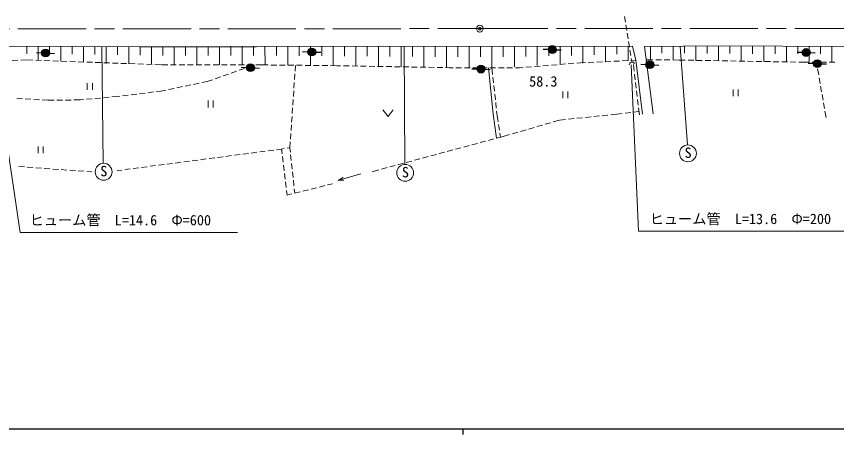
# Model space of a CAD drawing. Units: millimetres, scale not verified. Extents: x 40000 to 680000, y 20000 to 380000.
# Drawn here: x 189286 to 333853, y 204000 to 277685 of the extents above; entities that cross this region are included whole.
import ezdxf
from ezdxf.enums import TextEntityAlignment as Align

# ---------------------------------------------------------------- set-up
doc = ezdxf.new("R2010")
doc.units = ezdxf.units.MM
doc.header["$LTSCALE"] = 1000
doc.header["$PDMODE"] = 32
doc.header["$PDSIZE"] = 500
doc.linetypes.add('CHAIN', pattern=[18.5, 12, -1.5, 3.5, -1.5])
for name, color, linetype, lineweight in [('M-BGD', 7, 'Continuous', 13), ('M-BMK', 2, 'CHAIN', 13), ('M-BMK-SRVR', 3, 'Continuous', 13), ('M-STR-HTXT', 7, 'Continuous', 13), ('M-TTL-BAND', 7, 'Continuous', 25)]:
    doc.layers.add(name, color=color, linetype=linetype, lineweight=lineweight)
doc.styles.add('ＭＳ ゴシック', font='')
doc.styles.get('ＭＳ ゴシック').set_extended_font_data('MS Gothic')

msp = doc.modelspace()

# ---------------------------------------------------------------- hatches: boundary and pattern name
at = {"layer": 'M-BGD'}
for points in [[(195105, 271160, 0.97359), (193750, 271327, 0.01338), (193746, 271291, 1)], [(242033, 271339, 0.97359), (240678, 271505, 0.01338), (240674, 271469, 0.41421), (241288, 270724, 0.41421)], [(284415, 271777, 0.97359), (283060, 271944, 0.01338), (283056, 271908, 1)], [(329167, 271269, 0.97359), (327812, 271435, 0.01338), (327807, 271399, 1)], [(231222, 268576, 0.97359), (229867, 268743, 0.01338), (229862, 268707, 1)], [(271852, 268332, 0.97359), (270497, 268499, 0.01338), (270492, 268462, 0.41421), (271107, 267717, 0.41421)], [(301612, 269104, 0.97359), (300257, 269271, 0.01338), (300253, 269234, 1)], [(331127, 269308, 0.97359), (329772, 269475, 0.01338), (329767, 269439, 0.41421), (330382, 268694, 0.41421)]]:
    msp.add_hatch(color=256, dxfattribs=at).paths.add_polyline_path(points)

# ---------------------------------------------------------------- linework, layer by layer
for p, q in [((296625, 276697), (296468, 277685)), ((296861, 275216), (296704, 276203)), ((297097, 273734), (296940, 274722)), ((297333, 272253), (297176, 273241)), ((191103, 272397), (191103, 271102)), ((193103, 272398), (193104, 269942)), ((195103, 272399), (195103, 271052)), ((197103, 272400), (197104, 269797)), ((199103, 272400), (199103, 271003)), ((201103, 272401), (201104, 269653)), ((203103, 272402), (203103, 270953)), ((204368, 272268), (204561, 251794)), ((205103, 272403), (205104, 269403)), ((207103, 272404), (207103, 270904)), ((209103, 272405), (209104, 269302)), ((211103, 272406), (211103, 270855)), ((213103, 272407), (213104, 269202)), ((215103, 272408), (215104, 270805)), ((217103, 272409), (217104, 269152)), ((219103, 272410), (219104, 270781)), ((221103, 272410), (221104, 269144)), ((223103, 272411), (223104, 270778)), ((225103, 272412), (225104, 269137)), ((227103, 272413), (227104, 270775)), ((229103, 272414), (229104, 269129)), ((231103, 272415), (231104, 270773)), ((233103, 272416), (233104, 269122)), ((235103, 272417), (235104, 270770)), ((237103, 272418), (237104, 269081)), ((239103, 272419), (239104, 270750)), ((241103, 272420), (241104, 269022)), ((243103, 272420), (243104, 270722)), ((245103, 272421), (245104, 268963)), ((247103, 272422), (247104, 270693)), ((249103, 272423), (249104, 268904)), ((251103, 272424), (251104, 270665)), ((253103, 272425), (253104, 268846)), ((255103, 272425), (255103, 270636)), ((257103, 272425), (257102, 268787)), ((257619, 272425), (257722, 251605)), ((259103, 272425), (259103, 270606)), ((261103, 272425), (261102, 268728)), ((263103, 272424), (263103, 270576)), ((265103, 272424), (265102, 268701)), ((267103, 272424), (267103, 270563)), ((269103, 272424), (269102, 268679)), ((271103, 272424), (271103, 270551)), ((273103, 272423), (273102, 268657)), ((275103, 272423), (275103, 270540)), ((277103, 272423), (277102, 268799)), ((279103, 272423), (279103, 270611)), ((281103, 272422), (281102, 269014)), ((283103, 272422), (283103, 270718)), ((285103, 272422), (285102, 269230)), ((287103, 272422), (287103, 270826)), ((289103, 272421), (289102, 269445)), ((291103, 272421), (291103, 270933)), ((293103, 272422), (293107, 269661)), ((295103, 272425), (295105, 271045)), ((297103, 272428), (297107, 269876)), ((301538, 260541), (300023, 272407)), ((301023, 272407), (301025, 270046)), ((303023, 272409), (303024, 271228)), ((305023, 272410), (305025, 269983)), ((306252, 272411), (307554, 255035)), ((307023, 272411), (307024, 271198)), ((309023, 272413), (309025, 269920)), ((311023, 272414), (311024, 271168)), ((313023, 272415), (313025, 269856)), ((315023, 272417), (315024, 271137)), ((317023, 272418), (317025, 269793)), ((319023, 272420), (319024, 271107)), ((321023, 272421), (321025, 269730)), ((323023, 272422), (323024, 271077)), ((325023, 272424), (325025, 269699)), ((327023, 272425), (327024, 271063)), ((329023, 272426), (329025, 269702)), ((331023, 272428), (331024, 271065)), ((333023, 272429), (333025, 269704)), ((297569, 270772), (297412, 271759)), ((188548, 269944), (189547, 269974)), ((190047, 269989), (190993, 270018)), ((190993, 270018), (192205, 269974)), ((192705, 269956), (193704, 269920)), ((194204, 269902), (195203, 269866)), ((195703, 269848), (196702, 269812)), ((197202, 269794), (198201, 269758)), ((198701, 269740), (199700, 269704)), ((200200, 269686), (201199, 269650)), ((201699, 269632), (202698, 269596)), ((203198, 269578), (204197, 269542)), ((204697, 269524), (205696, 269488)), ((206196, 269470), (207195, 269434)), ((207695, 269416), (208694, 269380)), ((209194, 269362), (210193, 269326)), ((210693, 269308), (211692, 269272)), ((212192, 269254), (213191, 269218)), ((213691, 269200), (214903, 269156)), ((214903, 269156), (215962, 269155)), ((216462, 269155), (217462, 269154)), ((217962, 269153), (218962, 269152)), ((219462, 269152), (220462, 269151)), ((220962, 269151), (221962, 269150)), ((222462, 269149), (223462, 269148)), ((223962, 269148), (224962, 269147)), ((225462, 269146), (226462, 269145)), ((226962, 269145), (227962, 269144)), ((228462, 269144), (229462, 269143)), ((229962, 269142), (230962, 269141)), ((231462, 269141), (232520, 269140)), ((232520, 269140), (233660, 269128)), ((234160, 269123), (235160, 269112)), ((235660, 269107), (236660, 269096)), ((237160, 269091), (238160, 269080)), ((238406, 268044), (238476, 269061)), ((238660, 269075), (239659, 269065)), ((240159, 269059), (241159, 269049)), ((241659, 269044), (242659, 269033)), ((243159, 269028), (244159, 269017)), ((244659, 269012), (245799, 269000)), ((245799, 269000), (246440, 268989)), ((246940, 268980), (247940, 268962)), ((248440, 268953), (249440, 268936)), ((249940, 268927), (250940, 268909)), ((251440, 268900), (252440, 268883)), ((280585, 268862), (281581, 268942)), ((282080, 268982), (283077, 269061)), ((283575, 269101), (284572, 269181)), ((285070, 269221), (286067, 269300)), ((286566, 269340), (287562, 269420)), ((288061, 269460), (288717, 269512)), ((288717, 269512), (289591, 269551)), ((290090, 269574), (291089, 269618)), ((291589, 269641), (292588, 269686)), ((293087, 269708), (294086, 269753)), ((294586, 269775), (295585, 269820)), ((296084, 269842), (297083, 269887)), ((297583, 269910), (298457, 269949)), ((297741, 269693), (297648, 270278)), ((298183, 268023), (298041, 269225)), ((299669, 260440), (298457, 269949)), ((301478, 270044), (300323, 270057)), ((302978, 270028), (301978, 270039)), ((304478, 270011), (303478, 270022)), ((306133, 269993), (304978, 270006)), ((307177, 269975), (306133, 269993)), ((308676, 269949), (307676, 269966)), ((310176, 269922), (309176, 269940)), ((311676, 269896), (310676, 269914)), ((313176, 269870), (312176, 269888)), ((314675, 269844), (313676, 269862)), ((316175, 269818), (315175, 269835)), ((317675, 269792), (316675, 269809)), ((319175, 269766), (318175, 269783)), ((320675, 269740), (319675, 269757)), ((322174, 269714), (321174, 269731)), ((323674, 269687), (322674, 269705)), ((325174, 269661), (324174, 269679)), ((326674, 269635), (325674, 269653)), ((328217, 269608), (327174, 269627)), ((329047, 269615), (328217, 269608)), ((330547, 269626), (329547, 269618)), ((332047, 269637), (331047, 269630)), ((333547, 269648), (332547, 269641)), ((225714, 267196), (226656, 267529)), ((227128, 267696), (228071, 268029)), ((228542, 268196), (229484, 268529)), ((238305, 266547), (238372, 267545)), ((252939, 268874), (253939, 268856)), ((254439, 268847), (255439, 268830)), ((255939, 268821), (256939, 268803)), ((257439, 268794), (258439, 268777)), ((258939, 268768), (259938, 268750)), ((260438, 268741), (261438, 268724)), ((261938, 268715), (262938, 268697)), ((263438, 268688), (264438, 268671)), ((264938, 268662), (265579, 268651)), ((265579, 268651), (266257, 268651)), ((266757, 268651), (267757, 268651)), ((268257, 268651), (269257, 268651)), ((269757, 268651), (270757, 268651)), ((271257, 268651), (272257, 268651)), ((272757, 268651), (273757, 268651)), ((273102, 268657), (273231, 267472)), ((274257, 268651), (275257, 268651)), ((275757, 268651), (276757, 268651)), ((277257, 268651), (277935, 268651)), ((277935, 268651), (278591, 268703)), ((279089, 268743), (280086, 268822)), ((298359, 266533), (298242, 267527)), ((330505, 268460), (330694, 267368)), ((221995, 266013), (222886, 266196)), ((222886, 266196), (223828, 266529)), ((224299, 266696), (225242, 267029)), ((238203, 265051), (238271, 266048)), ((273284, 266975), (273392, 265980)), ((298536, 265044), (298418, 266037)), ((330779, 266876), (330949, 265890)), ((201778, 265946), (201778, 264746)), ((202678, 264746), (202678, 265946)), ((214736, 264521), (215628, 264704)), ((216117, 264805), (217097, 265006)), ((217587, 265107), (218566, 265308)), ((219056, 265409), (220035, 265610)), ((220525, 265711), (221505, 265912)), ((273445, 265483), (273553, 264489)), ((315597, 264830), (315597, 263630)), ((316497, 263630), (316497, 264830)), ((331034, 265397), (331204, 264412)), ((189355, 263231), (190353, 263172)), ((190853, 263142), (191851, 263083)), ((201630, 263074), (202626, 263168)), ((203123, 263215), (204119, 263308)), ((204617, 263355), (205612, 263449)), ((206110, 263496), (206735, 263554)), ((206735, 263554), (207509, 263648)), ((208006, 263708), (208998, 263828)), ((209495, 263888), (210487, 264008)), ((210984, 264068), (211977, 264188)), ((212473, 264248), (213466, 264367)), ((213962, 264427), (214736, 264521)), ((238101, 263554), (238169, 264552)), ((273607, 263992), (273714, 262998)), ((285589, 264482), (285589, 263282)), ((286489, 263282), (286489, 264482)), ((298712, 263554), (298594, 264547)), ((331289, 263919), (331459, 262934)), ((192350, 263053), (193348, 262994)), ((193847, 262965), (194839, 262906)), ((194839, 262906), (195923, 262918)), ((196423, 262923), (197423, 262935)), ((197923, 262940), (198923, 262951)), ((199423, 262957), (200507, 262969)), ((200507, 262969), (201132, 263027)), ((223065, 262856), (223065, 261656)), ((223965, 261656), (223965, 262856)), ((237999, 262058), (238067, 263055)), ((273768, 262501), (273875, 261506)), ((298888, 262065), (298771, 263058)), ((331544, 262441), (331714, 261456)), ((237897, 260561), (237965, 261559)), ((273929, 261009), (274057, 259824)), ((292554, 260191), (293549, 260294)), ((294046, 260345), (295102, 260454)), ((295102, 260454), (296069, 260577)), ((296565, 260640), (297557, 260765)), ((298053, 260828), (299020, 260951)), ((299089, 260367), (298947, 261568)), ((331799, 260963), (331988, 259871)), ((237795, 259065), (237863, 260062)), ((274057, 259824), (274174, 259106)), ((282470, 258674), (283431, 258952)), ((283911, 259090), (285033, 259415)), ((285033, 259415), (286088, 259524)), ((286586, 259575), (287581, 259678)), ((288078, 259729), (289073, 259832)), ((289570, 259883), (290565, 259986)), ((291062, 260037), (292057, 260140)), ((237693, 257568), (237761, 258566)), ((274255, 258612), (274416, 257625)), ((278147, 257425), (279108, 257702)), ((279588, 257841), (280549, 258119)), ((281029, 258258), (281990, 258535)), ((237591, 256072), (237659, 257069)), ((272477, 255839), (273443, 256099)), ((273926, 256229), (275104, 256545)), ((274497, 257132), (274614, 256414)), ((275104, 256545), (276226, 256870)), ((276706, 257008), (277667, 257286)), ((193109, 254788), (193109, 253588)), ((194009, 253588), (194009, 254788)), ((237488, 254556), (236994, 254473)), ((237488, 254556), (237557, 255573)), ((237572, 253776), (237488, 254556)), ((266683, 254281), (267649, 254541)), ((268132, 254671), (269097, 254930)), ((269580, 255060), (270546, 255320)), ((271029, 255450), (271994, 255709)), ((226222, 253025), (227213, 253155)), ((227709, 253220), (228700, 253350)), ((229196, 253415), (230188, 253545)), ((230683, 253610), (231675, 253740)), ((232171, 253805), (233162, 253935)), ((233658, 254000), (234649, 254130)), ((235145, 254196), (236006, 254308)), ((236500, 254391), (236006, 254308)), ((236006, 254308), (236109, 253479)), ((237732, 252285), (237625, 253279)), ((262337, 253112), (263303, 253372)), ((263786, 253502), (264752, 253762)), ((265234, 253891), (266200, 254151)), ((214323, 251465), (215315, 251595)), ((215811, 251660), (216802, 251790)), ((217298, 251855), (218289, 251985)), ((218785, 252050), (219777, 252180)), ((220272, 252245), (221264, 252375)), ((221760, 252440), (222751, 252570)), ((223247, 252635), (224239, 252765)), ((224734, 252830), (225726, 252960)), ((236171, 252983), (236295, 251991)), ((237892, 250793), (237785, 251788)), ((256543, 251554), (257509, 251814)), ((257992, 251944), (258957, 252203)), ((259440, 252333), (260406, 252593)), ((260889, 252723), (261855, 252983)), ((189715, 251230), (190713, 251158)), ((191211, 251122), (192209, 251050)), ((192708, 251013), (193705, 250941)), ((194204, 250905), (195201, 250833)), ((195700, 250796), (196697, 250724)), ((197196, 250688), (198193, 250616)), ((198692, 250579), (199689, 250507)), ((200188, 250471), (201185, 250399)), ((201684, 250362), (202563, 250299)), ((207018, 250507), (207879, 250620)), ((208374, 250685), (209366, 250815)), ((209862, 250880), (210853, 251010)), ((211349, 251075), (212340, 251205)), ((212836, 251270), (213828, 251400)), ((236356, 251495), (236480, 250502)), ((238053, 249302), (237946, 250296)), ((251985, 250328), (253163, 250645)), ((253646, 250775), (254612, 251035)), ((255095, 251165), (256060, 251424)), ((236542, 250006), (236665, 249014)), ((238213, 247810), (238106, 248805)), ((245989, 248777), (246875, 249311)), ((245989, 248777), (247023, 248806)), ((236727, 248518), (236851, 247525)), ((238350, 246534), (238266, 247313)), ((241238, 247256), (242208, 247498)), ((242694, 247619), (243664, 247862)), ((244149, 247983), (244976, 248190)), ((236913, 247029), (237016, 246200)), ((237016, 246200), (237843, 246407)), ((238328, 246528), (239298, 246771)), ((239783, 246892), (240753, 247134))]:
    msp.add_line(p, q, dxfattribs=at)
at = {"layer": 'M-BGD', "lineweight": 25}
for p, q in [((282124, 271916), (283056, 271908)), ((284433, 271811), (285334, 271795)), ((192814, 271299), (193746, 271291)), ((195123, 271195), (196024, 271178)), ((239742, 271477), (240674, 271469)), ((242051, 271373), (242952, 271356)), ((326875, 271407), (327807, 271399)), ((329185, 271303), (330085, 271286)), ((299321, 269242), (300253, 269234)), ((301630, 269138), (302531, 269122)), ((328836, 269447), (329767, 269439)), ((331145, 269343), (332046, 269326)), ((228931, 268715), (229862, 268707)), ((231240, 268611), (232141, 268594)), ((269561, 268470), (270492, 268462)), ((271870, 268366), (272771, 268349))]:
    msp.add_line(p, q, dxfattribs=at)
at = {"layer": 'M-BGD'}
for points in [[(298457, 269949), (297880, 272430), (277037, 272396), (254078, 272425), (231621, 272313), (210979, 272342), (188565, 272428), (184103, 272394)], [(300023, 272407), (313626, 272496), (335070, 272407), (371442, 272564), (400294, 272288), (399314, 260021), (398036, 251408)], [(273933, 256231), (273295, 260442), (272491, 268651)], [(249972, 249930), (249745, 249878), (245989, 248777)]]:
    msp.add_lwpolyline(points, dxfattribs=at)
at = {"layer": 'M-BGD', "lineweight": 25}
for centre in [(194426, 271226), (241353, 271404), (283736, 271842), (328487, 271334), (230542, 268642), (271172, 268397), (300933, 269169), (330447, 269374)]:
    msp.add_circle(centre, 683, dxfattribs=at)
at = {"layer": 'M-BGD'}
for centre in [(307653, 253553), (204660, 250312), (257821, 250123)]:
    msp.add_circle(centre, 1485, dxfattribs=at)
msp.add_arc((297819, 269115), 515, 33.25405, 174.81844, dxfattribs=at)
at = {"layer": 'M-BMK'}
for p, q in [((171063, 275489), (270975, 275531)), ((270975, 275531), (370861, 275568))]:
    msp.add_line(p, q, dxfattribs=at)
at = {"layer": 'M-BMK-SRVR'}
msp.add_circle((270975, 275531), 600, dxfattribs=at)
msp.add_point((270975, 275531), dxfattribs=at)
at = {"layer": 'M-STR-HTXT'}
for p, q in [((253887, 261244), (254787, 260044)), ((254787, 260044), (255687, 261244))]:
    msp.add_line(p, q, dxfattribs=at)
for points in [[(185470, 269413), (189955, 239585), (228283, 239585)], [(297628, 269129), (298939, 239831), (336778, 239831)]]:
    msp.add_lwpolyline(points, dxfattribs=at)
at = {"layer": 'M-TTL-BAND'}
for p, q in [((40000, 205000), (579000, 205000)), ((268000, 205000), (268000, 204000))]:
    msp.add_line(p, q, dxfattribs=at)

# ---------------------------------------------------------------- texts
at = {"layer": 'M-BGD', "style": 'ＭＳ ゴシック'}
for s, p in [('58.3', (282154, 264772)), ('S', (307677, 252201)), ('S', (204684, 248960)), ('S', (257845, 248771))]:
    msp.add_text(s, height=1833, dxfattribs=at).set_placement(p, align=Align.BOTTOM_CENTER)
at = {"layer": 'M-STR-HTXT', "style": 'ＭＳ ゴシック'}
for s, p in [('ヒューム管\u3000L=14.6\u3000Φ=600', (207608, 240324)), ('ヒューム管\u3000L=13.6\u3000Φ=200', (316894, 240543))]:
    msp.add_text(s, height=1833, dxfattribs=at).set_placement(p, align=Align.BOTTOM_CENTER)

doc.saveas('drawing.dxf')
